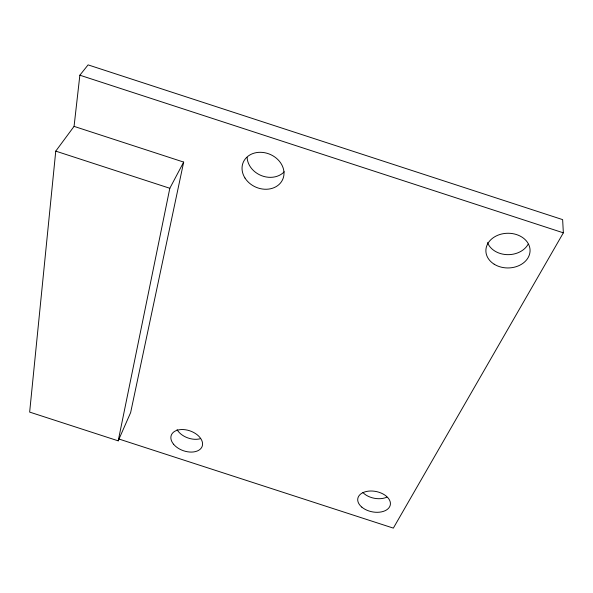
<?xml version="1.0" encoding="UTF-8"?>
<svg xmlns="http://www.w3.org/2000/svg" width="593" height="593" viewBox="0 0 593 593"><rect width="100%" height="100%" fill="white"/><g stroke="black" fill="none" stroke-linecap="round" stroke-linejoin="round"><path stroke-width="0.89" d="M55.757 151.126L29.65 412.091L118.207 440.844L130.63 412.617L183.674 162.089L74.066 126.376L55.757 151.126L169.82 188.278L183.674 162.089M74.066 126.376L79.862 75.2L88.09 64.882L562.638 219.625L563.35 232.834L393.344 528.118L118.897 439.013M118.207 440.844L169.82 188.278M79.862 75.2L563.35 232.834M386.866 497.156A16.33 10.355 11.1 0 1 362.923 492.561M528.155 244.197A21.696 17.219 -1.1 0 1 507 254.642A21.696 17.219 -1.1 0 1 487.513 242.596M200.145 438.761A16.189 10.466 19.5 0 1 177.055 429.614M284.217 171.8A21.118 17.738 23.4 0 1 261.572 175.684A21.118 17.738 23.4 0 1 247.118 157.412M244.983 178.026A21.504 17.872 23.2 0 0 281.327 181.881A21.504 17.872 23.2 0 0 262.743 152.431A21.504 17.872 23.2 0 0 244.983 178.026M173.571 444.231A16.419 10.459 19.5 0 0 200.983 448.404A16.419 10.459 19.5 0 0 185.609 429.792A16.419 10.459 19.5 0 0 173.571 444.231M361.819 507.134A16.56 10.348 11.3 0 0 389.594 506.822A16.56 10.348 11.3 0 0 370.788 491.004A16.56 10.348 11.3 0 0 361.819 507.134M494.191 264.219A22.089 17.345 -0.6 0 0 529.816 253.122A22.089 17.345 -0.6 0 0 499.914 234.487A22.089 17.345 -0.6 0 0 494.191 264.219"/></g></svg>
